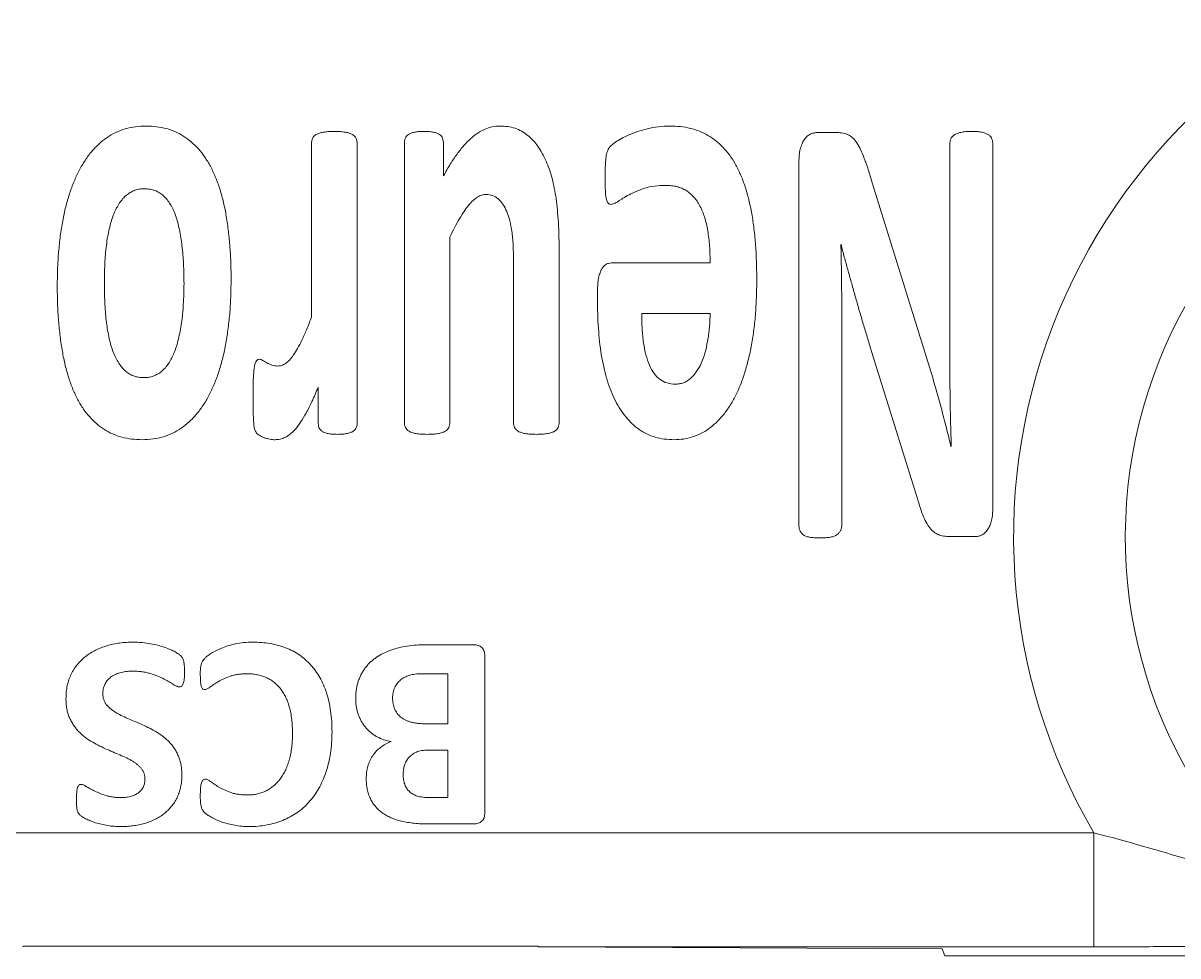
# Model space of a CAD drawing. Header units: millimetres. Extents: x 24.3 to 104.7, y 23.5 to 104.3.
# Drawn here: x 69.26 to 87.27, y 23.51 to 38.06 of the extents above; entities that cross this region are included whole.
import ezdxf

# ---------------------------------------------------------------- set-up
doc = ezdxf.new("R2010")
doc.units = ezdxf.units.MM

msp = doc.modelspace()

# ---------------------------------------------------------------- linework, layer by layer
at = {"color": 7, "linetype": 'Continuous', "lineweight": 15}
for p, q in [((81.644, 36.349), (81.961, 36.349)), ((73.76, 33.47), (73.76, 36.173)), ((74.474, 36.173), (74.474, 31.837)), ((75.209, 31.837), (75.209, 36.173)), ((75.82, 36.173), (75.82, 35.673)), ((83.717, 32.867), (83.717, 36.158)), ((84.388, 36.158), (84.388, 30.504)), ((81.363, 30.236), (81.363, 35.89)), ((82.511, 35.551), (83.424, 32.609)), ((75.919, 34.719), (75.919, 31.837)), ((82.02, 34.603), (82.018, 34.603)), ((77.623, 34.49), (77.623, 31.837)), ((76.911, 31.837), (76.911, 34.287)), ((78.44, 34.316), (79.98, 34.316)), ((78.222, 33.684), (78.222, 33.878)), ((79.98, 33.528), (78.914, 33.528)), ((82.034, 33.188), (82.034, 30.236)), ((83.192, 30.703), (82.476, 33.004)), ((73.865, 31.837), (73.865, 32.376)), ((83.734, 31.452), (83.74, 31.452)), ((84.119, 30.048), (83.72, 30.048)), ((75.557, 28.36), (76.296, 28.36)), ((76.464, 28.181), (76.464, 25.745)), ((75.889, 27.908), (75.485, 27.908)), ((75.889, 27.128), (75.889, 27.908)), ((75.557, 27.128), (75.889, 27.128)), ((75.889, 26.717), (75.585, 26.717)), ((75.889, 25.977), (75.889, 26.717)), ((75.614, 25.977), (75.889, 25.977)), ((42.955, 25.428), (85.963, 25.428)), ((76.296, 25.566), (75.597, 25.566)), ((85.963, 25.428), (85.963, 23.65)), ((77.295, 23.661), (69.264, 23.661)), ((85.963, 23.65), (77.297, 23.65)), ((83.585, 23.619), (77.297, 23.65)), ((83.585, 23.619), (83.6, 23.619)), ((83.637, 23.508), (83.6, 23.619)), ((83.637, 23.508), (101.518, 23.508))]:
    msp.add_line(p, q, dxfattribs=at)
for radius, start, end in [(9.148, 104.3432, 210.32), (7.405, 42.603, 227.8677)]:
    msp.add_arc((93.86, 30.046), radius, start, end, dxfattribs=at)
for centre, start_param, end_param in [((69.262, 25.428), 3.167773, 3.25667), ((77.297, 25.428), 3.026515, 3.115631)]:
    msp.add_ellipse(centre, major_axis=(0, 1.778), ratio=0.008727, start_param=start_param, end_param=end_param, dxfattribs=at)
for points, knots in [([(69.795, 33.962), (69.796, 34.052), (69.798, 34.228), (69.815, 34.487), (69.84, 34.734), (69.877, 34.968), (69.924, 35.189), (69.983, 35.395), (70.054, 35.584), (70.133, 35.758), (70.226, 35.914), (70.328, 36.054), (70.443, 36.173), (70.569, 36.274), (70.706, 36.354), (70.856, 36.411), (71.016, 36.444), (71.126, 36.449), (71.182, 36.451)], [0, 0, 0, 0, 0.085457, 0.166959, 0.2451, 0.320113, 0.391244, 0.45885, 0.522412, 0.582593, 0.639645, 0.693909, 0.745655, 0.796118, 0.846005, 0.895633, 0.946704, 1, 1, 1, 1]), ([(71.182, 36.451), (71.237, 36.449), (71.343, 36.445), (71.497, 36.414), (71.64, 36.364), (71.771, 36.292), (71.891, 36.202), (72.002, 36.094), (72.1, 35.966), (72.188, 35.821), (72.264, 35.658), (72.33, 35.478), (72.386, 35.28), (72.43, 35.065), (72.464, 34.833), (72.488, 34.586), (72.505, 34.322), (72.506, 34.141), (72.506, 34.048)], [0, 0, 0, 0, 0.053165, 0.103908, 0.152774, 0.200894, 0.249543, 0.299354, 0.351577, 0.406583, 0.464767, 0.527314, 0.594202, 0.665668, 0.742107, 0.822801, 0.90889, 1, 1, 1, 1]), ([(75.82, 35.673), (75.854, 35.735), (75.918, 35.852), (76.026, 36.009), (76.132, 36.145), (76.24, 36.255), (76.35, 36.343), (76.464, 36.403), (76.578, 36.445), (76.657, 36.449), (76.695, 36.451)], [0, 0, 0, 0, 0.172078, 0.32684, 0.466453, 0.591883, 0.704905, 0.808971, 0.905555, 1, 1, 1, 1]), ([(76.695, 36.451), (76.737, 36.449), (76.819, 36.447), (76.936, 36.419), (77.042, 36.372), (77.135, 36.305), (77.222, 36.226), (77.296, 36.13), (77.364, 36.024), (77.423, 35.904), (77.473, 35.772), (77.516, 35.631), (77.55, 35.479), (77.578, 35.315), (77.597, 35.137), (77.614, 34.94), (77.621, 34.722), (77.623, 34.569), (77.623, 34.49)], [0, 0, 0, 0, 0.052217, 0.101451, 0.148629, 0.195966, 0.244263, 0.294105, 0.346596, 0.402027, 0.460407, 0.521774, 0.586267, 0.654287, 0.728412, 0.810111, 0.901195, 1, 1, 1, 1]), ([(78.341, 35.634), (78.341, 35.667), (78.342, 35.728), (78.342, 35.811), (78.348, 35.881), (78.351, 35.941), (78.358, 35.991), (78.368, 36.034), (78.382, 36.071), (78.4, 36.11), (78.44, 36.154), (78.507, 36.203), (78.598, 36.26), (78.714, 36.315), (78.85, 36.368), (79.005, 36.412), (79.174, 36.446), (79.293, 36.449), (79.353, 36.451)], [0, 0, 0, 0, 0.065472, 0.119561, 0.165191, 0.204194, 0.237739, 0.265122, 0.290332, 0.31579, 0.350779, 0.406199, 0.478611, 0.563052, 0.65978, 0.766386, 0.88027, 1, 1, 1, 1]), ([(79.353, 36.451), (79.408, 36.449), (79.514, 36.446), (79.668, 36.419), (79.812, 36.372), (79.945, 36.307), (80.069, 36.224), (80.182, 36.122), (80.282, 35.999), (80.374, 35.86), (80.452, 35.7), (80.522, 35.522), (80.578, 35.324), (80.626, 35.108), (80.661, 34.872), (80.689, 34.617), (80.702, 34.342), (80.705, 34.152), (80.706, 34.054)], [0, 0, 0, 0, 0.052694, 0.1033, 0.151306, 0.198998, 0.246655, 0.295114, 0.346031, 0.399502, 0.456771, 0.518255, 0.584714, 0.656235, 0.733026, 0.815922, 0.904986, 1, 1, 1, 1]), ([(73.76, 36.173), (73.76, 36.188), (73.762, 36.217), (73.774, 36.259), (73.797, 36.295), (73.837, 36.321), (73.886, 36.343), (73.949, 36.356), (74.027, 36.367), (74.085, 36.367), (74.117, 36.367)], [0, 0, 0, 0, 0.100198, 0.187988, 0.27791, 0.373948, 0.4898, 0.624396, 0.79415, 1, 1, 1, 1]), ([(74.117, 36.367), (74.149, 36.367), (74.207, 36.367), (74.285, 36.356), (74.348, 36.343), (74.396, 36.321), (74.435, 36.295), (74.458, 36.259), (74.472, 36.218), (74.473, 36.188), (74.474, 36.173)], [0, 0, 0, 0, 0.2093607, 0.3763383, 0.511188, 0.6244083, 0.7206272, 0.8107197, 0.8996131, 1, 1, 1, 1]), ([(75.209, 36.173), (75.21, 36.188), (75.212, 36.217), (75.221, 36.258), (75.241, 36.294), (75.273, 36.321), (75.315, 36.343), (75.37, 36.356), (75.436, 36.367), (75.486, 36.367), (75.513, 36.367)], [0, 0, 0, 0, 0.111869, 0.208953, 0.305663, 0.399317, 0.512959, 0.643007, 0.80496, 1, 1, 1, 1]), ([(75.513, 36.367), (75.541, 36.367), (75.592, 36.367), (75.66, 36.356), (75.715, 36.344), (75.755, 36.32), (75.789, 36.295), (75.806, 36.258), (75.819, 36.217), (75.819, 36.188), (75.82, 36.173)], [0, 0, 0, 0, 0.203598, 0.36407, 0.496255, 0.602778, 0.698168, 0.792303, 0.889422, 1, 1, 1, 1]), ([(81.363, 35.89), (81.364, 35.926), (81.366, 35.993), (81.381, 36.088), (81.409, 36.168), (81.441, 36.235), (81.483, 36.288), (81.534, 36.323), (81.588, 36.344), (81.625, 36.347), (81.644, 36.349)], [0, 0, 0, 0, 0.1787187, 0.3377013, 0.4803122, 0.6021873, 0.7118023, 0.8121665, 0.9075694, 1, 1, 1, 1]), ([(81.961, 36.349), (81.992, 36.347), (82.05, 36.344), (82.134, 36.318), (82.208, 36.266), (82.271, 36.185), (82.332, 36.078), (82.375, 35.966), (82.415, 35.861), (82.444, 35.767), (82.478, 35.663), (82.5, 35.589), (82.511, 35.551)], [0, 0, 0, 0, 0.088465, 0.168108, 0.248273, 0.343073, 0.458979, 0.602106, 0.685706, 0.779714, 0.883735, 1, 1, 1, 1]), ([(83.717, 36.158), (83.718, 36.174), (83.72, 36.203), (83.729, 36.247), (83.751, 36.284), (83.787, 36.314), (83.834, 36.338), (83.894, 36.355), (83.97, 36.367), (84.026, 36.367), (84.057, 36.367)], [0, 0, 0, 0, 0.10163, 0.195964, 0.288154, 0.384533, 0.499112, 0.631165, 0.797528, 1, 1, 1, 1]), ([(84.057, 36.367), (84.087, 36.367), (84.142, 36.367), (84.217, 36.355), (84.277, 36.34), (84.322, 36.314), (84.357, 36.285), (84.375, 36.246), (84.387, 36.204), (84.388, 36.174), (84.388, 36.158)], [0, 0, 0, 0, 0.202081, 0.367588, 0.504549, 0.615099, 0.71042, 0.80076, 0.897207, 1, 1, 1, 1]), ([(78.431, 35.229), (78.423, 35.23), (78.408, 35.232), (78.387, 35.247), (78.371, 35.273), (78.358, 35.312), (78.349, 35.366), (78.344, 35.438), (78.342, 35.529), (78.341, 35.597), (78.341, 35.634)], [0, 0, 0, 0, 0.053066, 0.104608, 0.170614, 0.257229, 0.379981, 0.540243, 0.745714, 1, 1, 1, 1]), ([(79.288, 35.526), (79.23, 35.524), (79.118, 35.521), (78.963, 35.485), (78.831, 35.434), (78.718, 35.382), (78.623, 35.328), (78.548, 35.279), (78.488, 35.239), (78.448, 35.232), (78.431, 35.229)], [0, 0, 0, 0, 0.191302, 0.3628834, 0.5148839, 0.65138, 0.7697701, 0.8682958, 0.9453478, 1, 1, 1, 1]), ([(79.98, 34.316), (79.978, 34.404), (79.974, 34.572), (79.946, 34.811), (79.9, 35.021), (79.839, 35.174), (79.778, 35.278), (79.727, 35.344), (79.669, 35.399), (79.605, 35.446), (79.535, 35.482), (79.459, 35.509), (79.376, 35.522), (79.318, 35.525), (79.288, 35.526)], [0, 0, 0, 0, 0.168416, 0.322179, 0.459143, 0.580395, 0.636069, 0.688497, 0.739235, 0.789269, 0.839039, 0.889644, 0.942864, 1, 1, 1, 1]), ([(71.156, 35.473), (71.13, 35.472), (71.079, 35.47), (71.005, 35.451), (70.936, 35.418), (70.873, 35.374), (70.816, 35.318), (70.765, 35.25), (70.719, 35.171), (70.677, 35.082), (70.641, 34.982), (70.611, 34.872), (70.586, 34.752), (70.564, 34.621), (70.549, 34.482), (70.537, 34.333), (70.532, 34.174), (70.531, 34.065), (70.53, 34.009)], [0, 0, 0, 0, 0.044626, 0.088001, 0.130769, 0.17398, 0.218856, 0.267647, 0.319378, 0.375788, 0.436272, 0.501254, 0.572053, 0.647249, 0.727703, 0.812846, 0.903561, 1, 1, 1, 1]), ([(71.772, 33.995), (71.771, 34.098), (71.769, 34.295), (71.744, 34.577), (71.706, 34.829), (71.657, 35.017), (71.606, 35.147), (71.562, 35.231), (71.51, 35.303), (71.454, 35.364), (71.39, 35.413), (71.319, 35.448), (71.24, 35.469), (71.185, 35.471), (71.156, 35.473)], [0, 0, 0, 0, 0.175256, 0.336329, 0.482238, 0.609552, 0.666869, 0.720713, 0.770014, 0.816939, 0.861969, 0.906641, 0.951522, 1, 1, 1, 1]), ([(76.485, 35.385), (76.462, 35.383), (76.414, 35.379), (76.345, 35.343), (76.275, 35.288), (76.206, 35.212), (76.138, 35.116), (76.066, 35.001), (75.991, 34.868), (75.944, 34.77), (75.919, 34.719)], [0, 0, 0, 0, 0.0753126, 0.1575603, 0.2536144, 0.3657743, 0.4951173, 0.6432961, 0.8121694, 1, 1, 1, 1]), ([(76.911, 34.287), (76.911, 34.34), (76.911, 34.44), (76.907, 34.581), (76.898, 34.701), (76.884, 34.831), (76.857, 34.968), (76.812, 35.111), (76.755, 35.229), (76.68, 35.316), (76.589, 35.376), (76.52, 35.382), (76.485, 35.385)], [0, 0, 0, 0, 0.124365, 0.233092, 0.327442, 0.405264, 0.537756, 0.653256, 0.75397, 0.8405, 0.920431, 1, 1, 1, 1]), ([(82.018, 34.603), (82.021, 34.487), (82.026, 34.25), (82.03, 33.893), (82.033, 33.538), (82.034, 33.303), (82.034, 33.188)], [0, 0, 0, 0, 0.24545, 0.502067, 0.756637, 1, 1, 1, 1]), ([(82.476, 33.004), (82.456, 33.073), (82.415, 33.21), (82.352, 33.413), (82.293, 33.616), (82.236, 33.817), (82.18, 34.016), (82.125, 34.213), (82.071, 34.408), (82.037, 34.538), (82.02, 34.603)], [0, 0, 0, 0, 0.130177, 0.257867, 0.38423, 0.510353, 0.635406, 0.757723, 0.878975, 1, 1, 1, 1]), ([(78.222, 33.878), (78.223, 33.913), (78.225, 33.978), (78.234, 34.068), (78.253, 34.144), (78.277, 34.206), (78.308, 34.255), (78.347, 34.29), (78.391, 34.312), (78.423, 34.315), (78.44, 34.316)], [0, 0, 0, 0, 0.192011, 0.360909, 0.503728, 0.624457, 0.730135, 0.822628, 0.908432, 1, 1, 1, 1]), ([(72.506, 34.048), (72.505, 33.958), (72.503, 33.781), (72.487, 33.522), (72.459, 33.274), (72.423, 33.039), (72.374, 32.818), (72.316, 32.612), (72.245, 32.423), (72.165, 32.249), (72.073, 32.093), (71.97, 31.956), (71.856, 31.837), (71.731, 31.736), (71.595, 31.656), (71.447, 31.599), (71.287, 31.565), (71.177, 31.561), (71.12, 31.559)], [0, 0, 0, 0, 0.08553, 0.167554, 0.24581, 0.321336, 0.393069, 0.460294, 0.523911, 0.584142, 0.641243, 0.694823, 0.746613, 0.796764, 0.8463, 0.895545, 0.946659, 1, 1, 1, 1]), ([(80.706, 34.054), (80.705, 33.96), (80.702, 33.776), (80.687, 33.507), (80.66, 33.253), (80.621, 33.013), (80.573, 32.79), (80.513, 32.585), (80.447, 32.396), (80.367, 32.225), (80.279, 32.072), (80.182, 31.938), (80.074, 31.823), (79.959, 31.727), (79.835, 31.651), (79.702, 31.599), (79.562, 31.564), (79.465, 31.56), (79.417, 31.559)], [0, 0, 0, 0, 0.091123, 0.177731, 0.260476, 0.33865, 0.41241, 0.481111, 0.545802, 0.606316, 0.662761, 0.716312, 0.766626, 0.814833, 0.861547, 0.906603, 0.952941, 1, 1, 1, 1]), ([(71.12, 31.559), (71.066, 31.561), (70.958, 31.564), (70.804, 31.595), (70.66, 31.644), (70.528, 31.714), (70.406, 31.803), (70.299, 31.913), (70.199, 32.038), (70.112, 32.183), (70.036, 32.346), (69.972, 32.527), (69.915, 32.724), (69.872, 32.939), (69.837, 33.171), (69.814, 33.421), (69.797, 33.686), (69.796, 33.868), (69.795, 33.962)], [0, 0, 0, 0, 0.053546, 0.104666, 0.153296, 0.20153, 0.24982, 0.299545, 0.350944, 0.40586, 0.464373, 0.526216, 0.592996, 0.664345, 0.740658, 0.822154, 0.90857, 1, 1, 1, 1]), ([(70.53, 34.009), (70.531, 33.907), (70.534, 33.71), (70.554, 33.428), (70.593, 33.175), (70.642, 32.987), (70.696, 32.857), (70.74, 32.773), (70.79, 32.699), (70.846, 32.637), (70.91, 32.587), (70.982, 32.551), (71.061, 32.531), (71.116, 32.528), (71.145, 32.527)], [0, 0, 0, 0, 0.174008, 0.335367, 0.48011, 0.608115, 0.6656, 0.719311, 0.768693, 0.816105, 0.861519, 0.90608, 0.951641, 1, 1, 1, 1]), ([(71.145, 32.527), (71.17, 32.528), (71.221, 32.53), (71.294, 32.549), (71.362, 32.581), (71.426, 32.626), (71.483, 32.682), (71.536, 32.749), (71.581, 32.829), (71.621, 32.919), (71.657, 33.02), (71.687, 33.132), (71.713, 33.252), (71.734, 33.383), (71.752, 33.522), (71.762, 33.672), (71.77, 33.83), (71.771, 33.939), (71.772, 33.995)], [0, 0, 0, 0, 0.043762, 0.086298, 0.129025, 0.172194, 0.218192, 0.266286, 0.318677, 0.374689, 0.43589, 0.501603, 0.572335, 0.647459, 0.727933, 0.813815, 0.904477, 1, 1, 1, 1]), ([(79.417, 31.559), (79.366, 31.561), (79.266, 31.564), (79.123, 31.595), (78.99, 31.644), (78.87, 31.716), (78.761, 31.805), (78.664, 31.91), (78.576, 32.03), (78.498, 32.165), (78.431, 32.315), (78.373, 32.478), (78.327, 32.653), (78.288, 32.841), (78.257, 33.039), (78.239, 33.246), (78.225, 33.462), (78.223, 33.609), (78.222, 33.684)], [0, 0, 0, 0, 0.056285, 0.109906, 0.16088, 0.211948, 0.26317, 0.31528, 0.369855, 0.426834, 0.487303, 0.550315, 0.617278, 0.687626, 0.761585, 0.838241, 0.91733, 1, 1, 1, 1]), ([(78.914, 33.528), (78.914, 33.447), (78.914, 33.293), (78.936, 33.076), (78.971, 32.886), (79.026, 32.724), (79.098, 32.592), (79.191, 32.494), (79.307, 32.435), (79.39, 32.428), (79.432, 32.424)], [0, 0, 0, 0, 0.180344, 0.341186, 0.483684, 0.610221, 0.719666, 0.815484, 0.906144, 1, 1, 1, 1]), ([(79.432, 32.424), (79.455, 32.426), (79.498, 32.428), (79.561, 32.444), (79.619, 32.472), (79.69, 32.526), (79.77, 32.616), (79.844, 32.751), (79.903, 32.914), (79.941, 33.103), (79.971, 33.31), (79.977, 33.454), (79.98, 33.528)], [0, 0, 0, 0, 0.049379, 0.096845, 0.143238, 0.192222, 0.294445, 0.40746, 0.535009, 0.678494, 0.835028, 1, 1, 1, 1]), ([(73.235, 32.707), (73.255, 32.709), (73.297, 32.713), (73.359, 32.748), (73.421, 32.803), (73.483, 32.882), (73.548, 32.986), (73.615, 33.119), (73.69, 33.282), (73.735, 33.404), (73.76, 33.47)], [0, 0, 0, 0, 0.062081, 0.130836, 0.215506, 0.317373, 0.442838, 0.595707, 0.78075, 1, 1, 1, 1]), ([(72.849, 32.24), (72.849, 32.293), (72.85, 32.388), (72.853, 32.517), (72.861, 32.618), (72.868, 32.694), (72.881, 32.75), (72.897, 32.787), (72.921, 32.81), (72.94, 32.812), (72.949, 32.813)], [0, 0, 0, 0, 0.2595786, 0.4697119, 0.6329587, 0.7564776, 0.8463327, 0.9096503, 0.9564891, 1, 1, 1, 1]), ([(72.949, 32.813), (72.956, 32.812), (72.974, 32.81), (73, 32.795), (73.031, 32.779), (73.063, 32.757), (73.1, 32.74), (73.141, 32.721), (73.187, 32.71), (73.219, 32.708), (73.235, 32.707)], [0, 0, 0, 0, 0.0756929, 0.1734488, 0.2859119, 0.4111109, 0.5462747, 0.6879213, 0.8412934, 1, 1, 1, 1]), ([(83.74, 31.452), (83.736, 31.569), (83.729, 31.801), (83.722, 32.152), (83.718, 32.507), (83.717, 32.746), (83.717, 32.867)], [0, 0, 0, 0, 0.247513, 0.49294, 0.743424, 1, 1, 1, 1]), ([(83.424, 32.609), (83.452, 32.518), (83.508, 32.33), (83.586, 32.041), (83.664, 31.747), (83.711, 31.549), (83.734, 31.452)], [0, 0, 0, 0, 0.23709, 0.49153, 0.749997, 1, 1, 1, 1]), ([(73.865, 32.376), (73.833, 32.302), (73.776, 32.166), (73.686, 31.984), (73.598, 31.841), (73.517, 31.729), (73.436, 31.648), (73.355, 31.593), (73.273, 31.564), (73.219, 31.56), (73.192, 31.559)], [0, 0, 0, 0, 0.216009, 0.397037, 0.545643, 0.668502, 0.768184, 0.853195, 0.928449, 1, 1, 1, 1]), ([(73.192, 31.559), (73.179, 31.559), (73.152, 31.559), (73.11, 31.565), (73.067, 31.576), (73.023, 31.589), (72.983, 31.609), (72.945, 31.627), (72.916, 31.65), (72.894, 31.674), (72.882, 31.701), (72.87, 31.731), (72.866, 31.768), (72.859, 31.816), (72.856, 31.882), (72.851, 31.973), (72.851, 32.095), (72.85, 32.188), (72.849, 32.24)], [0, 0, 0, 0, 0.0433, 0.090215, 0.139584, 0.191786, 0.242717, 0.290041, 0.331088, 0.36516, 0.397411, 0.429861, 0.470436, 0.520528, 0.592805, 0.690682, 0.82531, 1, 1, 1, 1]), ([(74.167, 31.642), (74.14, 31.643), (74.09, 31.644), (74.022, 31.651), (73.968, 31.668), (73.925, 31.687), (73.895, 31.716), (73.875, 31.751), (73.866, 31.792), (73.865, 31.821), (73.865, 31.837)], [0, 0, 0, 0, 0.197836, 0.362187, 0.492758, 0.601345, 0.697033, 0.788674, 0.888786, 1, 1, 1, 1]), ([(74.474, 31.837), (74.474, 31.821), (74.473, 31.792), (74.462, 31.751), (74.441, 31.715), (74.408, 31.687), (74.363, 31.668), (74.31, 31.651), (74.243, 31.644), (74.194, 31.643), (74.167, 31.642)], [0, 0, 0, 0, 0.1107838, 0.2114022, 0.3044377, 0.404878, 0.5161457, 0.6495202, 0.8063826, 1, 1, 1, 1]), ([(75.563, 31.642), (75.531, 31.643), (75.474, 31.644), (75.395, 31.651), (75.333, 31.668), (75.283, 31.686), (75.248, 31.715), (75.224, 31.75), (75.211, 31.792), (75.21, 31.821), (75.209, 31.837)], [0, 0, 0, 0, 0.206973, 0.377279, 0.513369, 0.625732, 0.719244, 0.807066, 0.899255, 1, 1, 1, 1]), ([(75.919, 31.837), (75.918, 31.821), (75.916, 31.792), (75.905, 31.75), (75.882, 31.714), (75.844, 31.687), (75.794, 31.667), (75.732, 31.651), (75.653, 31.644), (75.595, 31.643), (75.563, 31.642)], [0, 0, 0, 0, 0.100213, 0.19101, 0.276627, 0.374533, 0.486303, 0.624694, 0.791002, 1, 1, 1, 1]), ([(77.269, 31.642), (77.237, 31.643), (77.178, 31.644), (77.099, 31.651), (77.037, 31.668), (76.986, 31.686), (76.95, 31.715), (76.925, 31.75), (76.914, 31.792), (76.912, 31.821), (76.911, 31.837)], [0, 0, 0, 0, 0.208532, 0.377561, 0.512631, 0.627022, 0.722252, 0.809416, 0.900011, 1, 1, 1, 1]), ([(77.623, 31.837), (77.622, 31.821), (77.62, 31.792), (77.61, 31.75), (77.586, 31.714), (77.549, 31.687), (77.499, 31.667), (77.436, 31.651), (77.357, 31.644), (77.3, 31.643), (77.269, 31.642)], [0, 0, 0, 0, 0.100528, 0.19161, 0.277496, 0.375711, 0.487832, 0.626658, 0.796598, 1, 1, 1, 1]), ([(83.72, 30.048), (83.686, 30.049), (83.625, 30.052), (83.538, 30.075), (83.465, 30.12), (83.399, 30.184), (83.344, 30.276), (83.29, 30.392), (83.242, 30.538), (83.21, 30.645), (83.192, 30.703)], [0, 0, 0, 0, 0.108528, 0.201296, 0.289171, 0.385574, 0.499024, 0.635717, 0.801733, 1, 1, 1, 1]), ([(84.388, 30.504), (84.387, 30.469), (84.386, 30.401), (84.372, 30.308), (84.348, 30.228), (84.314, 30.162), (84.272, 30.111), (84.226, 30.075), (84.174, 30.052), (84.137, 30.049), (84.119, 30.048)], [0, 0, 0, 0, 0.181298, 0.342288, 0.480874, 0.60572, 0.716988, 0.81296, 0.906176, 1, 1, 1, 1]), ([(81.688, 30.027), (81.659, 30.028), (81.605, 30.029), (81.531, 30.036), (81.472, 30.053), (81.426, 30.077), (81.396, 30.112), (81.373, 30.149), (81.364, 30.192), (81.363, 30.221), (81.363, 30.236)], [0, 0, 0, 0, 0.197311, 0.363324, 0.498333, 0.609808, 0.710495, 0.803127, 0.899573, 1, 1, 1, 1]), ([(82.034, 30.236), (82.033, 30.221), (82.032, 30.192), (82.019, 30.15), (81.996, 30.111), (81.961, 30.078), (81.912, 30.053), (81.852, 30.036), (81.775, 30.029), (81.72, 30.028), (81.688, 30.027)], [0, 0, 0, 0, 0.097558, 0.192672, 0.283997, 0.388123, 0.501626, 0.635443, 0.796297, 1, 1, 1, 1]), ([(69.931, 27.519), (69.932, 27.555), (69.934, 27.623), (69.949, 27.724), (69.976, 27.817), (70.011, 27.904), (70.057, 27.983), (70.11, 28.056), (70.17, 28.122), (70.238, 28.181), (70.313, 28.233), (70.394, 28.278), (70.48, 28.316), (70.572, 28.347), (70.669, 28.371), (70.769, 28.388), (70.873, 28.4), (70.944, 28.401), (70.979, 28.401)], [0, 0, 0, 0, 0.0687794, 0.1340835, 0.1964215, 0.2568892, 0.3163814, 0.3745118, 0.4319824, 0.4898334, 0.54874, 0.6083893, 0.6693495, 0.7322867, 0.7971166, 0.8630337, 0.9308536, 1, 1, 1, 1]), ([(70.979, 28.401), (71.026, 28.4), (71.118, 28.399), (71.248, 28.379), (71.366, 28.353), (71.47, 28.321), (71.558, 28.289), (71.63, 28.252), (71.686, 28.218), (71.727, 28.186), (71.755, 28.147), (71.767, 28.107), (71.773, 28.069), (71.777, 28.033), (71.78, 27.991), (71.78, 27.961), (71.78, 27.945)], [0, 0, 0, 0, 0.13571, 0.262708, 0.379499, 0.483225, 0.574338, 0.651794, 0.714906, 0.761308, 0.802006, 0.850148, 0.879533, 0.913633, 0.954386, 1, 1, 1, 1]), ([(72.026, 27.896), (72.026, 27.912), (72.026, 27.942), (72.029, 27.984), (72.033, 28.019), (72.038, 28.048), (72.046, 28.073), (72.056, 28.096), (72.072, 28.118), (72.087, 28.14), (72.106, 28.159), (72.126, 28.178), (72.152, 28.196), (72.195, 28.227), (72.26, 28.265), (72.35, 28.307), (72.455, 28.346), (72.573, 28.376), (72.704, 28.398), (72.795, 28.4), (72.842, 28.401)], [0, 0, 0, 0, 0.045408, 0.083717, 0.116176, 0.143592, 0.167399, 0.188512, 0.212705, 0.243413, 0.263272, 0.288228, 0.318099, 0.35324, 0.435205, 0.527672, 0.631438, 0.745041, 0.868404, 1, 1, 1, 1]), ([(72.842, 28.401), (72.889, 28.4), (72.98, 28.398), (73.113, 28.382), (73.238, 28.353), (73.357, 28.315), (73.468, 28.266), (73.571, 28.205), (73.664, 28.132), (73.75, 28.05), (73.826, 27.956), (73.893, 27.851), (73.95, 27.736), (73.997, 27.609), (74.035, 27.472), (74.062, 27.324), (74.078, 27.166), (74.08, 27.056), (74.081, 27)], [0, 0, 0, 0, 0.065566, 0.128212, 0.18856, 0.246987, 0.303877, 0.359639, 0.414951, 0.470459, 0.526896, 0.585013, 0.645362, 0.708609, 0.775333, 0.845619, 0.920566, 1, 1, 1, 1]), ([(74.45, 27.522), (74.451, 27.546), (74.452, 27.593), (74.46, 27.663), (74.472, 27.729), (74.49, 27.791), (74.512, 27.85), (74.539, 27.906), (74.569, 27.958), (74.603, 28.006), (74.641, 28.051), (74.682, 28.093), (74.728, 28.131), (74.792, 28.179), (74.881, 28.229), (74.997, 28.278), (75.122, 28.316), (75.256, 28.342), (75.402, 28.358), (75.504, 28.359), (75.557, 28.36)], [0, 0, 0, 0, 0.046242, 0.090683, 0.133115, 0.174405, 0.214661, 0.253625, 0.291924, 0.329482, 0.366922, 0.404228, 0.441668, 0.479705, 0.557216, 0.636746, 0.719674, 0.805574, 0.898114, 1, 1, 1, 1]), ([(76.296, 28.36), (76.308, 28.36), (76.33, 28.359), (76.361, 28.351), (76.39, 28.337), (76.416, 28.319), (76.438, 28.294), (76.453, 28.262), (76.462, 28.223), (76.463, 28.196), (76.464, 28.181)], [0, 0, 0, 0, 0.122572, 0.236672, 0.349105, 0.463042, 0.579106, 0.702865, 0.840461, 1, 1, 1, 1]), ([(70.962, 27.949), (70.929, 27.948), (70.864, 27.946), (70.773, 27.927), (70.694, 27.897), (70.627, 27.857), (70.573, 27.805), (70.534, 27.742), (70.51, 27.67), (70.507, 27.619), (70.506, 27.592)], [0, 0, 0, 0, 0.154752, 0.296356, 0.424964, 0.542896, 0.654196, 0.765557, 0.879411, 1, 1, 1, 1]), ([(71.695, 27.703), (71.689, 27.703), (71.676, 27.705), (71.656, 27.713), (71.632, 27.725), (71.594, 27.749), (71.538, 27.785), (71.457, 27.829), (71.36, 27.874), (71.266, 27.907), (71.183, 27.929), (71.114, 27.941), (71.04, 27.948), (70.989, 27.949), (70.962, 27.949)], [0, 0, 0, 0, 0.022334, 0.04925, 0.083285, 0.123704, 0.221109, 0.338658, 0.475249, 0.631298, 0.715846, 0.80477, 0.8993, 1, 1, 1, 1]), ([(71.78, 27.945), (71.779, 27.924), (71.779, 27.886), (71.776, 27.834), (71.771, 27.791), (71.762, 27.758), (71.751, 27.732), (71.735, 27.714), (71.716, 27.705), (71.702, 27.703), (71.695, 27.703)], [0, 0, 0, 0, 0.223105, 0.407821, 0.55718, 0.679752, 0.775457, 0.852778, 0.924031, 1, 1, 1, 1]), ([(72.099, 27.662), (72.092, 27.662), (72.08, 27.662), (72.064, 27.669), (72.052, 27.684), (72.041, 27.706), (72.035, 27.737), (72.029, 27.779), (72.027, 27.833), (72.027, 27.873), (72.026, 27.896)], [0, 0, 0, 0, 0.0718, 0.131526, 0.195604, 0.280805, 0.398078, 0.549632, 0.747522, 1, 1, 1, 1]), ([(72.75, 27.908), (72.726, 27.908), (72.68, 27.907), (72.612, 27.9), (72.55, 27.888), (72.476, 27.865), (72.394, 27.832), (72.308, 27.787), (72.237, 27.742), (72.188, 27.707), (72.154, 27.683), (72.134, 27.672), (72.116, 27.664), (72.104, 27.662), (72.099, 27.662)], [0, 0, 0, 0, 0.102295, 0.196908, 0.286331, 0.370473, 0.523519, 0.660293, 0.777768, 0.877157, 0.917556, 0.950772, 0.977988, 1, 1, 1, 1]), ([(73.464, 26.972), (73.464, 27.01), (73.462, 27.086), (73.454, 27.195), (73.438, 27.296), (73.416, 27.389), (73.389, 27.474), (73.355, 27.551), (73.317, 27.62), (73.273, 27.682), (73.224, 27.736), (73.169, 27.782), (73.111, 27.822), (73.046, 27.853), (72.979, 27.879), (72.906, 27.895), (72.83, 27.907), (72.777, 27.908), (72.75, 27.908)], [0, 0, 0, 0, 0.08739, 0.168784, 0.245091, 0.316109, 0.382743, 0.445516, 0.504398, 0.560473, 0.61449, 0.667593, 0.720176, 0.773196, 0.826959, 0.882257, 0.939954, 1, 1, 1, 1]), ([(75.485, 27.908), (75.466, 27.908), (75.43, 27.908), (75.379, 27.903), (75.332, 27.896), (75.276, 27.881), (75.214, 27.857), (75.149, 27.814), (75.095, 27.759), (75.062, 27.704), (75.043, 27.656), (75.033, 27.616), (75.027, 27.574), (75.026, 27.546), (75.026, 27.531)], [0, 0, 0, 0, 0.083042, 0.159674, 0.23027, 0.295307, 0.414741, 0.528282, 0.638951, 0.752856, 0.811159, 0.871338, 0.934094, 1, 1, 1, 1]), ([(70.506, 27.592), (70.506, 27.577), (70.508, 27.547), (70.518, 27.505), (70.535, 27.465), (70.568, 27.417), (70.623, 27.363), (70.701, 27.306), (70.794, 27.257), (70.897, 27.209), (71.009, 27.164), (71.123, 27.113), (71.238, 27.06), (71.349, 26.998), (71.455, 26.928), (71.532, 26.856), (71.587, 26.793), (71.624, 26.741), (71.657, 26.684), (71.686, 26.624), (71.71, 26.558), (71.727, 26.486), (71.737, 26.408), (71.738, 26.354), (71.739, 26.326)], [0, 0, 0, 0, 0.024102, 0.047098, 0.069241, 0.091969, 0.138901, 0.189565, 0.244885, 0.305335, 0.369231, 0.435484, 0.502584, 0.570041, 0.636731, 0.70263, 0.73576, 0.769495, 0.803643, 0.838933, 0.875674, 0.914279, 0.955608, 1, 1, 1, 1]), ([(71.163, 26.263), (71.163, 26.278), (71.162, 26.308), (71.152, 26.35), (71.135, 26.388), (71.112, 26.424), (71.083, 26.457), (71.05, 26.488), (71.013, 26.518), (70.956, 26.554), (70.876, 26.598), (70.771, 26.643), (70.66, 26.69), (70.546, 26.739), (70.432, 26.794), (70.32, 26.854), (70.214, 26.926), (70.136, 26.997), (70.082, 27.061), (70.044, 27.113), (70.012, 27.169), (69.983, 27.228), (69.959, 27.293), (69.943, 27.364), (69.932, 27.44), (69.931, 27.492), (69.931, 27.519)], [0, 0, 0, 0, 0.023877, 0.046242, 0.06849, 0.090671, 0.113588, 0.137416, 0.162603, 0.188933, 0.245277, 0.306492, 0.370824, 0.436945, 0.504205, 0.572116, 0.639404, 0.705867, 0.739412, 0.772833, 0.807144, 0.842295, 0.878456, 0.916582, 0.957097, 1, 1, 1, 1]), ([(75.002, 26.85), (74.964, 26.858), (74.888, 26.876), (74.8, 26.915), (74.735, 26.953), (74.69, 26.986), (74.648, 27.024), (74.609, 27.064), (74.575, 27.109), (74.543, 27.157), (74.517, 27.209), (74.492, 27.264), (74.474, 27.324), (74.46, 27.387), (74.452, 27.453), (74.451, 27.499), (74.45, 27.522)], [0, 0, 0, 0, 0.123759, 0.243908, 0.303015, 0.361544, 0.420415, 0.479208, 0.538419, 0.598961, 0.660621, 0.723889, 0.789077, 0.856807, 0.926965, 1, 1, 1, 1]), ([(75.026, 27.531), (75.026, 27.515), (75.027, 27.485), (75.032, 27.441), (75.043, 27.399), (75.056, 27.36), (75.074, 27.324), (75.096, 27.29), (75.121, 27.26), (75.151, 27.233), (75.184, 27.209), (75.221, 27.187), (75.263, 27.17), (75.309, 27.154), (75.362, 27.142), (75.421, 27.134), (75.487, 27.129), (75.533, 27.128), (75.557, 27.128)], [0, 0, 0, 0, 0.060738, 0.119387, 0.17499, 0.229365, 0.282136, 0.334501, 0.385978, 0.437859, 0.490965, 0.54721, 0.606862, 0.670031, 0.739334, 0.817647, 0.903882, 1, 1, 1, 1]), ([(72.761, 26.018), (72.788, 26.019), (72.841, 26.021), (72.918, 26.033), (72.99, 26.054), (73.058, 26.084), (73.12, 26.121), (73.179, 26.165), (73.231, 26.217), (73.28, 26.275), (73.322, 26.341), (73.361, 26.413), (73.392, 26.492), (73.418, 26.576), (73.438, 26.667), (73.454, 26.764), (73.462, 26.866), (73.464, 26.936), (73.464, 26.972)], [0, 0, 0, 0, 0.060802, 0.118389, 0.174645, 0.229244, 0.284111, 0.33846, 0.393657, 0.450474, 0.509273, 0.56984, 0.633185, 0.699782, 0.769446, 0.842637, 0.919501, 1, 1, 1, 1]), ([(74.081, 27), (74.08, 26.942), (74.078, 26.83), (74.059, 26.667), (74.03, 26.513), (73.988, 26.37), (73.936, 26.237), (73.875, 26.116), (73.804, 26.004), (73.723, 25.905), (73.633, 25.816), (73.535, 25.739), (73.428, 25.674), (73.312, 25.62), (73.19, 25.577), (73.061, 25.548), (72.926, 25.528), (72.834, 25.526), (72.787, 25.525)], [0, 0, 0, 0, 0.077962, 0.151693, 0.221908, 0.28919, 0.353306, 0.414709, 0.473604, 0.531464, 0.587996, 0.643912, 0.700347, 0.757621, 0.815883, 0.875392, 0.936511, 1, 1, 1, 1]), ([(74.615, 26.276), (74.616, 26.308), (74.618, 26.373), (74.638, 26.466), (74.669, 26.552), (74.714, 26.631), (74.769, 26.701), (74.836, 26.762), (74.914, 26.813), (74.972, 26.837), (75.002, 26.85)], [0, 0, 0, 0, 0.133038, 0.260667, 0.384466, 0.504143, 0.623933, 0.744927, 0.870312, 1, 1, 1, 1]), ([(75.585, 26.717), (75.567, 26.716), (75.532, 26.716), (75.482, 26.71), (75.437, 26.702), (75.387, 26.683), (75.333, 26.654), (75.28, 26.607), (75.239, 26.55), (75.21, 26.484), (75.193, 26.413), (75.191, 26.363), (75.19, 26.338)], [0, 0, 0, 0, 0.089795, 0.169763, 0.242388, 0.306988, 0.424712, 0.536502, 0.647302, 0.761358, 0.878956, 1, 1, 1, 1]), ([(71.739, 26.326), (71.738, 26.293), (71.736, 26.23), (71.722, 26.139), (71.698, 26.054), (71.665, 25.975), (71.624, 25.902), (71.575, 25.836), (71.52, 25.776), (71.459, 25.722), (71.392, 25.675), (71.318, 25.636), (71.239, 25.6), (71.155, 25.573), (71.066, 25.551), (70.975, 25.536), (70.881, 25.527), (70.817, 25.526), (70.785, 25.525)], [0, 0, 0, 0, 0.069179, 0.134489, 0.197227, 0.258341, 0.317774, 0.375715, 0.433375, 0.491108, 0.549258, 0.608647, 0.669705, 0.733239, 0.798283, 0.864191, 0.931314, 1, 1, 1, 1]), ([(75.19, 26.338), (75.191, 26.311), (75.194, 26.259), (75.211, 26.185), (75.243, 26.121), (75.287, 26.067), (75.345, 26.027), (75.402, 26.003), (75.456, 25.99), (75.503, 25.982), (75.557, 25.978), (75.594, 25.977), (75.614, 25.977)], [0, 0, 0, 0, 0.126854, 0.244667, 0.353735, 0.458463, 0.565681, 0.682572, 0.747807, 0.823045, 0.906642, 1, 1, 1, 1]), ([(70.095, 25.947), (70.095, 25.967), (70.095, 26.003), (70.098, 26.052), (70.102, 26.093), (70.108, 26.126), (70.117, 26.151), (70.13, 26.17), (70.149, 26.181), (70.163, 26.182), (70.171, 26.183)], [0, 0, 0, 0, 0.217596, 0.397588, 0.547502, 0.668096, 0.766919, 0.844498, 0.918724, 1, 1, 1, 1]), ([(70.171, 26.183), (70.176, 26.182), (70.187, 26.181), (70.204, 26.174), (70.225, 26.163), (70.26, 26.143), (70.311, 26.114), (70.382, 26.076), (70.466, 26.04), (70.544, 26.012), (70.612, 25.994), (70.667, 25.984), (70.724, 25.978), (70.763, 25.977), (70.783, 25.977)], [0, 0, 0, 0, 0.021788, 0.050042, 0.08603, 0.12997, 0.23501, 0.357907, 0.498098, 0.652959, 0.735072, 0.820912, 0.908692, 1, 1, 1, 1]), ([(70.783, 25.977), (70.813, 25.978), (70.87, 25.979), (70.948, 25.996), (71.015, 26.021), (71.069, 26.055), (71.112, 26.098), (71.141, 26.149), (71.16, 26.205), (71.162, 26.244), (71.163, 26.263)], [0, 0, 0, 0, 0.168028, 0.314905, 0.446189, 0.56419, 0.675188, 0.782054, 0.890428, 1, 1, 1, 1]), ([(72.026, 26.02), (72.027, 26.041), (72.027, 26.079), (72.029, 26.131), (72.035, 26.173), (72.044, 26.207), (72.056, 26.233), (72.07, 26.252), (72.087, 26.263), (72.1, 26.264), (72.106, 26.265)], [0, 0, 0, 0, 0.221594, 0.408752, 0.562803, 0.684853, 0.784969, 0.863907, 0.93436, 1, 1, 1, 1]), ([(72.106, 26.265), (72.112, 26.264), (72.124, 26.263), (72.144, 26.255), (72.165, 26.242), (72.198, 26.218), (72.248, 26.183), (72.318, 26.138), (72.404, 26.094), (72.487, 26.06), (72.56, 26.038), (72.623, 26.027), (72.69, 26.02), (72.737, 26.019), (72.761, 26.018)], [0, 0, 0, 0, 0.024552, 0.053295, 0.087548, 0.128225, 0.225057, 0.3431, 0.47989, 0.632061, 0.715464, 0.803323, 0.89829, 1, 1, 1, 1]), ([(75.597, 25.566), (75.556, 25.567), (75.477, 25.567), (75.364, 25.576), (75.26, 25.589), (75.166, 25.607), (75.08, 25.632), (75.001, 25.661), (74.93, 25.697), (74.865, 25.738), (74.807, 25.785), (74.757, 25.838), (74.713, 25.896), (74.677, 25.961), (74.649, 26.031), (74.629, 26.108), (74.617, 26.19), (74.615, 26.246), (74.615, 26.276)], [0, 0, 0, 0, 0.088886, 0.17146, 0.247002, 0.316259, 0.380615, 0.440844, 0.498481, 0.55372, 0.607276, 0.659932, 0.712135, 0.765461, 0.820151, 0.876915, 0.936662, 1, 1, 1, 1]), ([(70.785, 25.525), (70.751, 25.526), (70.683, 25.527), (70.583, 25.54), (70.486, 25.559), (70.395, 25.583), (70.313, 25.614), (70.251, 25.641), (70.208, 25.664), (70.182, 25.679), (70.163, 25.693), (70.145, 25.708), (70.131, 25.727), (70.118, 25.745), (70.111, 25.765), (70.104, 25.788), (70.1, 25.817), (70.096, 25.853), (70.096, 25.897), (70.095, 25.929), (70.095, 25.947)], [0, 0, 0, 0, 0.1095794, 0.2198687, 0.327243, 0.429299, 0.5244503, 0.6110027, 0.6488354, 0.6811641, 0.7069467, 0.7270926, 0.7576179, 0.780107, 0.8009559, 0.826183, 0.8577449, 0.8960193, 0.9431664, 1, 1, 1, 1]), ([(72.787, 25.525), (72.749, 25.526), (72.674, 25.528), (72.564, 25.543), (72.461, 25.567), (72.365, 25.594), (72.278, 25.629), (72.212, 25.662), (72.166, 25.689), (72.137, 25.707), (72.115, 25.725), (72.092, 25.744), (72.074, 25.766), (72.056, 25.79), (72.046, 25.815), (72.038, 25.844), (72.033, 25.878), (72.029, 25.919), (72.026, 25.967), (72.026, 26.001), (72.026, 26.02)], [0, 0, 0, 0, 0.110675, 0.217848, 0.320928, 0.41743, 0.507744, 0.592468, 0.630607, 0.663339, 0.690797, 0.713235, 0.74888, 0.77524, 0.798892, 0.827221, 0.860613, 0.899304, 0.945336, 1, 1, 1, 1]), ([(76.464, 25.745), (76.463, 25.73), (76.462, 25.703), (76.453, 25.664), (76.438, 25.632), (76.416, 25.607), (76.39, 25.589), (76.361, 25.575), (76.33, 25.568), (76.308, 25.567), (76.296, 25.566)], [0, 0, 0, 0, 0.159423, 0.296919, 0.422653, 0.538632, 0.651149, 0.763501, 0.877518, 1, 1, 1, 1]), ([(85.963, 25.428), (86.474, 25.295), (86.975, 25.152), (87.952, 24.854), (88.425, 24.701), (88.892, 24.554)], [0, 0, 0, 0, 0.5, 0.5, 1, 1, 1, 1]), ([(89.71, 23.681), (89.149, 23.672), (88.555, 23.664), (87.606, 23.656), (87.281, 23.654), (86.628, 23.651), (86.298, 23.65), (85.963, 23.65)], [0, 0, 0, 0, 0.5, 0.5, 0.75, 0.75, 1, 1, 1, 1])]:
    msp.add_open_spline(points, degree=3, knots=knots, dxfattribs=at)

doc.saveas('drawing.dxf')
